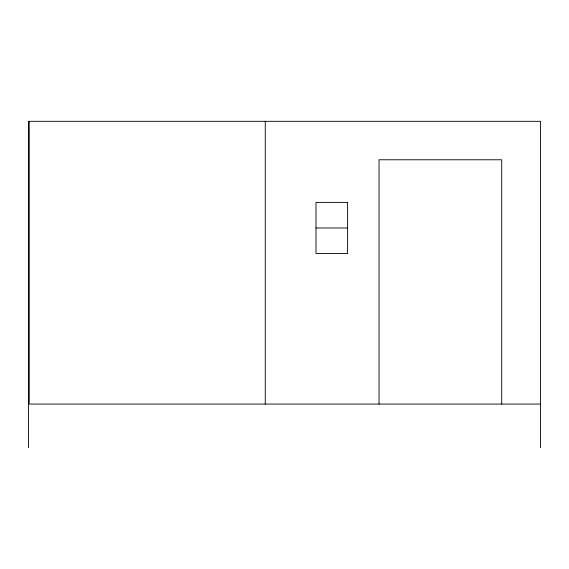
<?xml version="1.0" encoding="UTF-8"?>
<svg xmlns="http://www.w3.org/2000/svg" width="569" height="569" viewBox="0 0 569 569"><rect width="100%" height="100%" fill="white"/><g stroke="black" fill="none" stroke-linecap="round" stroke-linejoin="round"><path stroke-width="0.85" d="M316.001 227.97L347.602 227.97M540.55 404.068L29.218 404.068L29.218 121.318M540.55 447.682L540.55 121.318L28.45 121.318L28.45 447.682M501.709 404.068L501.709 159.775L379.032 159.775L379.032 404.068M265.254 121.318L265.254 404.068M347.602 202.408L316.001 202.408L316.001 253.532L347.602 253.532L347.602 202.408"/></g></svg>
